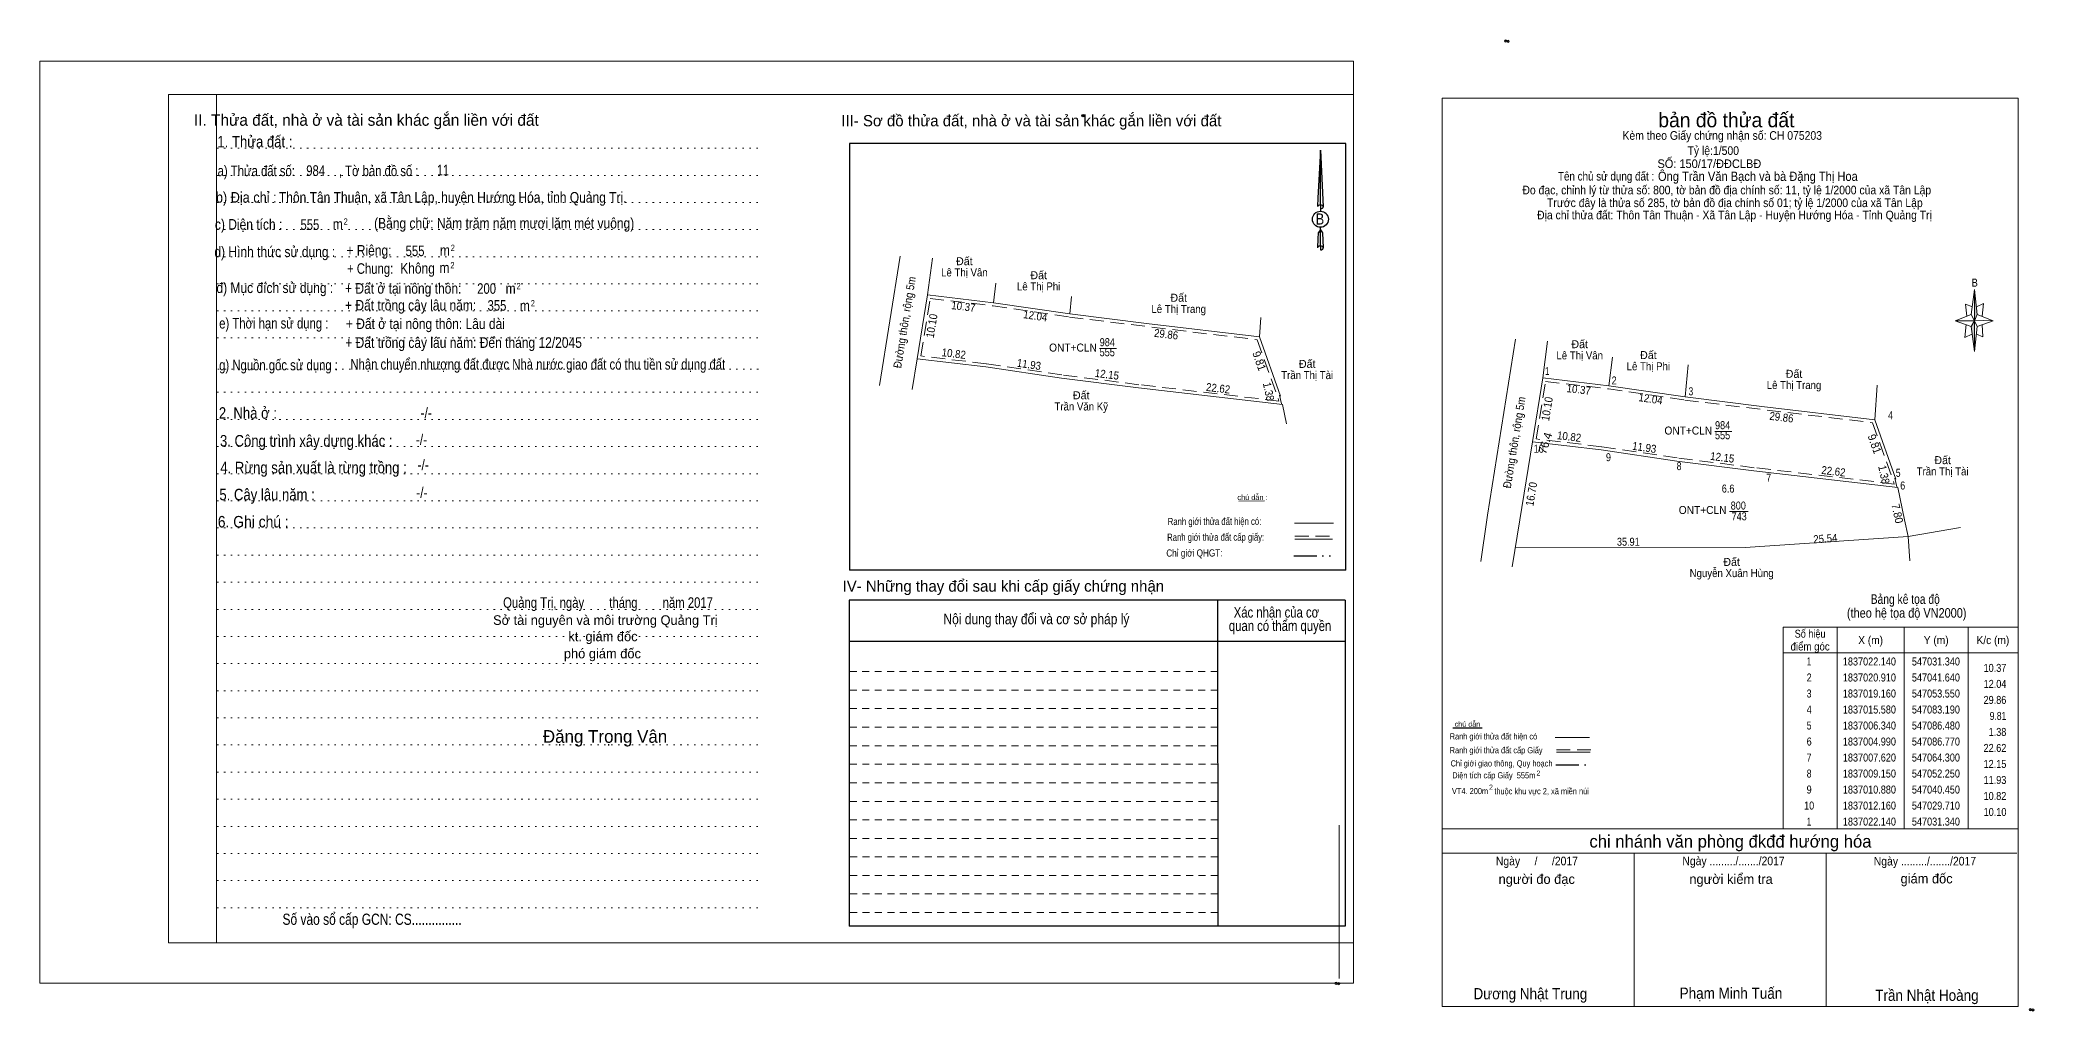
# Model space of a CAD drawing. Header units: metres. Extents: x 546582 to 547277, y 1836032 to 1837076.
# Drawn here: x 546796.6 to 547108.1, y 1836923.2 to 1837074.9 of the extents above; entities that cross this region are included whole.
import ezdxf
from ezdxf.enums import TextEntityAlignment as Align

# ---------------------------------------------------------------- set-up
doc = ezdxf.new("R2010")
doc.units = ezdxf.units.M
doc.header["$LTSCALE"] = 0.72
doc.header["$PDMODE"] = 32
doc.header["$PDSIZE"] = 0.36
for name, pattern in [('DASH_DOUBLE_DOT', [9.2, 5, -1.2, 0.3, -1.2, 0.3, -1.2]), ('DOTTED', [1.5, 0.3, -1.2]), ('MEDIUM_DASHED', [4.5, 3, -1.5]), ('SHORT_DASHED', [2.7, 1.5, -1.2])]:
    doc.linetypes.add(name, pattern=pattern)
for name, color, linetype, lineweight in [('1', 7, 'DOTTED', 13), ('10', 7, 'Continuous', 13), ('15', 7, 'Continuous', 13), ('16', 7, 'Continuous', 25), ('2', 7, 'SHORT_DASHED', 13), ('23', 7, 'Continuous', 13), ('28', 7, 'Continuous', 25), ('5', 7, 'Continuous', 13), ('63', 7, 'Continuous', 25), ('7', 7, 'Continuous', 13)]:
    doc.layers.add(name, color=color, linetype=linetype, lineweight=lineweight)
for name, color, linetype in [('18', 7, 'Continuous'), ('3', 7, 'Continuous'), ('34', 7, 'Continuous'), ('42', 7, 'Continuous'), ('51', 7, 'Continuous'), ('6', 7, 'Continuous')]:
    doc.layers.add(name, color=color, linetype=linetype)

msp = doc.modelspace()

# ---------------------------------------------------------------- hatches: boundary and pattern name
at = {"layer": '5'}
for points in [[(547098.75, 1837035.95), (547099.15, 1837032.05), (547098.75, 1837031.05)], [(547098.75, 1837031.05), (547098.75, 1837026.25), (547098.25, 1837030.15)]]:
    msp.add_hatch(color=256, dxfattribs=at).paths.add_polyline_path(points)

# ---------------------------------------------------------------- linework, layer by layer
at = {"layer": '1', "linetype": 'Continuous'}
for p, q in [((546816.65, 1837066.4), (547001.75, 1837066.4)), ((546816.65, 1837066.4), (546816.65, 1836933.9)), ((547001.75, 1837066.4), (547001.75, 1836932.78)), ((547001.75, 1837066.4), (547001.75, 1836932.78)), ((547001.75, 1837066.4), (547001.75, 1836933.9)), ((546816.65, 1836933.9), (547001.75, 1836933.9))]:
    msp.add_line(p, q, dxfattribs=at)
at = {"layer": '1'}
for p, q in [((546824.15, 1837066.4), (546824.15, 1836933.9)), ((546824.15, 1837066.4), (546824.15, 1836933.9)), ((546824.23, 1837058), (546908.77, 1837058)), ((546824.23, 1837053.76), (546908.77, 1837053.76)), ((546824.23, 1837049.52), (546908.77, 1837049.52)), ((546824.23, 1837045.3), (546908.77, 1837045.3)), ((546824.23, 1837041.06), (546908.77, 1837041.06)), ((546824.23, 1837036.82), (546908.77, 1837036.82)), ((546824.23, 1837032.58), (546908.77, 1837032.58)), ((546824.23, 1837028.36), (546908.77, 1837028.36)), ((546824.33, 1837023.47), (546908.87, 1837023.47)), ((546824.23, 1837019.88), (546908.77, 1837019.88)), ((546824.23, 1837015.64), (546908.77, 1837015.64)), ((546824.23, 1837011.4), (546908.77, 1837011.4)), ((546824.23, 1837007.16), (546908.77, 1837007.16)), ((546824.23, 1837002.94), (546908.77, 1837002.94)), ((546824.23, 1836998.7), (546908.77, 1836998.7)), ((546824.23, 1836994.46), (546908.77, 1836994.46)), ((546824.23, 1836990.22), (546908.77, 1836990.22)), ((546824.23, 1836985.98), (546908.77, 1836985.98)), ((546824.23, 1836981.76), (546908.77, 1836981.76)), ((546824.23, 1836977.52), (546908.77, 1836977.52)), ((546824.23, 1836973.28), (546908.77, 1836973.28)), ((546824.23, 1836969.04), (546908.77, 1836969.04)), ((546824.23, 1836964.82), (546908.77, 1836964.82)), ((546824.23, 1836960.58), (546908.77, 1836960.58)), ((546824.23, 1836956.34), (546908.77, 1836956.34)), ((546824.23, 1836952.1), (546908.77, 1836952.1)), ((546824.23, 1836947.88), (546908.77, 1836947.88)), ((546824.23, 1836943.64), (546908.77, 1836943.64)), ((546824.23, 1836939.4), (546908.77, 1836939.4))]:
    msp.add_line(p, q, dxfattribs=at)
at = {"layer": '1', "linetype": 'Continuous'}
for points in [[(546796.55, 1836927.6), (547001.75, 1836927.6), (547001.75, 1837071.6), (546796.55, 1837071.6)], [(546824.15, 1837066.4), (547001.75, 1837066.4), (547001.75, 1836933.9), (546824.15, 1836933.9)]]:
    msp.add_lwpolyline(points, close=True, dxfattribs=at)
at = {"layer": '1', "linetype": 'MEDIUM_DASHED'}
msp.add_lwpolyline([(547031.75, 1837021.58), (547041.58, 1837020.42), (547053.49, 1837018.67), (547082.83, 1837015.12), (547086.23, 1837005.56), (547064.36, 1837008.11), (547052.32, 1837009.64), (547040.51, 1837011.37), (547030.29, 1837012.6)], close=True, dxfattribs=at)
at = {"layer": '10'}
for p, q in [((547042.19, 1837025.36), (547041.64, 1837020.91)), ((547053.55, 1837019.16), (547054.02, 1837024.17)), ((547083.19, 1837015.58), (547086.48, 1837006.34)), ((547029.71, 1837012.16), (547040.45, 1837010.88)), ((547040.45, 1837010.88), (547052.25, 1837009.15)), ((547086.77, 1837004.99), (547087.84, 1836999.99)), ((547087.84, 1836999.99), (547088.41, 1836997.36)), ((547096.56, 1836998.77), (547088.41, 1836997.36))]:
    msp.add_line(p, q, dxfattribs=at)
for points in [[(547031.34, 1837022.14), (547041.64, 1837020.91), (547053.55, 1837019.16)], [(547053.55, 1837019.16), (547065.52, 1837017.65), (547083.19, 1837015.58), (547083.55, 1837020.99)], [(547052.25, 1837009.15), (547064.3, 1837007.62), (547086.77, 1837004.99)], [(547027.02, 1836995.69), (547062.93, 1836995.65), (547088.41, 1836997.36)], [(547088.67, 1836993.56), (547088.41, 1836997.36), (547096.56, 1836998.77)]]:
    msp.add_lwpolyline(points, dxfattribs=at)
at = {"layer": '15'}
for p, q in [((547029.71, 1837012.17), (547031.34, 1837022.14)), ((547086.62, 1837005.14), (547086.33, 1837006.49))]:
    msp.add_line(p, q, dxfattribs=at)
msp.add_lwpolyline([(547026.52, 1836992.61), (547027.72, 1836999.99), (547029.71, 1837012.17)], dxfattribs=at)
at = {"layer": '16'}
msp.add_line((547021.87, 1836967.43), (547017.25, 1836967.43), dxfattribs=at)
at = {"layer": '2'}
for p, q in [((546980.53, 1836973.36), (546922.95, 1836973.36)), ((546980.53, 1836970.48), (546922.95, 1836970.48)), ((546980.53, 1836967.58), (546922.95, 1836967.58)), ((546980.53, 1836964.68), (546922.95, 1836964.68)), ((546980.55, 1836961.8), (546922.95, 1836961.8)), ((546980.55, 1836958.9), (546922.95, 1836958.9)), ((546980.55, 1836956), (546922.95, 1836956)), ((546980.55, 1836953.12), (546922.95, 1836953.12)), ((546980.55, 1836950.22), (546922.95, 1836950.22)), ((546980.57, 1836947.34), (546922.95, 1836947.34)), ((546980.57, 1836944.44), (546922.95, 1836944.44)), ((546980.57, 1836941.54), (546922.95, 1836941.54)), ((546980.57, 1836938.66), (546922.95, 1836938.66))]:
    msp.add_line(p, q, dxfattribs=at)
at = {"layer": '23'}
for p, q in [((547022.67, 1837000.7), (547027.04, 1837028.17)), ((547032.08, 1837027.88), (547031.34, 1837022.14))]:
    msp.add_line(p, q, dxfattribs=at)
msp.add_lwpolyline([(547021.66, 1836993.47), (547022.57, 1836999.99), (547022.67, 1837000.7)], dxfattribs=at)
at = {"layer": '28'}
for p, q in [((546980.53, 1836987.4), (546980.57, 1836936.52)), ((547000.47, 1836987.4), (547000.43, 1836936.52)), ((547000.47, 1836987.4), (547000.43, 1836936.52)), ((547000.47, 1836980.94), (546922.95, 1836980.94)), ((547000.43, 1836936.52), (546922.95, 1836936.52))]:
    msp.add_line(p, q, dxfattribs=at)
at = {"layer": '28', "linetype": 'SHORT_DASHED', "lineweight": 13}
msp.add_line((546980.53, 1836976.26), (546922.95, 1836976.26), dxfattribs=at)
at = {"layer": '28'}
msp.add_lwpolyline([(547000.47, 1836987.4), (546922.95, 1836987.4), (546922.95, 1836936.52)], dxfattribs=at)
at = {"layer": '5'}
for p, q in [((547098.25, 1837032.05), (547098.75, 1837035.95)), ((547098.25, 1837030.15), (547095.75, 1837031.05)), ((547099.15, 1837032.05), (547101.65, 1837031.05)), ((547099.95, 1837030.45), (547100.05, 1837028.55)), ((547099.15, 1837030.15), (547098.75, 1837026.25)), ((547100.05, 1837028.55), (547099.05, 1837028.95)), ((547033.25, 1836965.95), (547038.63, 1836965.95)), ((547033.45, 1836963.71), (547038.71, 1836963.71)), ((546999.49, 1836928.36), (546999.49, 1836952.26)), ((547015.59, 1836951.69), (547105.59, 1836951.69)), ((547015.59, 1836947.89), (547105.39, 1836947.89)), ((547015.59, 1836947.89), (547105.39, 1836947.89)), ((547015.59, 1836947.89), (547105.39, 1836947.89)), ((547045.59, 1836923.99), (547045.59, 1836947.89)), ((547075.59, 1836923.99), (547075.59, 1836947.89)), ((547105.59, 1836923.99), (547015.59, 1836923.99))]:
    msp.add_line(p, q, dxfattribs=at)
at = {"layer": '5', "linetype": 'MEDIUM_DASHED'}
msp.add_line((547033.45, 1836964.03), (547038.89, 1836964.03), dxfattribs=at)
at = {"layer": '5', "linetype": 'DASH_DOUBLE_DOT', "lineweight": 25}
msp.add_line((547033.35, 1836961.73), (547038.59, 1836961.73), dxfattribs=at)
at = {"layer": '5'}
for points in [[(547015.59, 1837037.72), (547015.59, 1837065.79), (547105.59, 1837065.79), (547105.59, 1836923.99), (547015.59, 1836923.99), (547015.59, 1836984.78)], [(547098.45, 1837033.25), (547097.35, 1837033.65), (547097.55, 1837031.75)], [(547099.05, 1837033.25), (547100.15, 1837033.75), (547099.95, 1837031.75)], [(547098.75, 1837031.05), (547098.25, 1837032.05), (547095.75, 1837031.05)], [(547097.45, 1837030.45), (547097.25, 1837028.45), (547098.35, 1837028.95)], [(547098.75, 1837031.05), (547099.15, 1837030.15), (547101.65, 1837031.05)]]:
    msp.add_lwpolyline(points, dxfattribs=at)
for points in [[(547098.75, 1837035.95), (547099.15, 1837032.05), (547098.75, 1837031.05)], [(547098.75, 1837031.05), (547095.75, 1837031.05), (547098.25, 1837032.05), (547099.15, 1837030.15), (547101.65, 1837031.05), (547098.75, 1837031.15)], [(547098.75, 1837031.05), (547098.75, 1837026.25), (547098.25, 1837030.15)]]:
    msp.add_lwpolyline(points, close=True, dxfattribs=at)
for p in [(547025.51, 1837074.73), (547025.91, 1837074.67), (546999.03, 1836927.58), (546999.43, 1836927.52), (547107.49, 1836923.49), (547107.89, 1836923.43)]:
    msp.add_point(p, dxfattribs=at)
at = {"layer": '63'}
for p, q in [((546923.03, 1837058.74), (546923.03, 1836992.1)), ((547000.55, 1836992.1), (547000.55, 1837058.74)), ((546996.57, 1837057.7), (546997.03, 1837048.86)), ((546996.57, 1837057.7), (546997.03, 1837048.86)), ((546996.57, 1837057.7), (546997.03, 1837048.86)), ((546996.19, 1837050.24), (546996.11, 1837048.88)), ((546996.57, 1837049.16), (546996.57, 1837048.82)), ((546996.57, 1837048.82), (546996.57, 1837048.56)), ((546996.57, 1837048.56), (546996.57, 1837048.22)), ((546996.57, 1837048.56), (546996.57, 1837048.22)), ((546996.57, 1837048.56), (546996.57, 1837048.22)), ((546997.03, 1837048.86), (546997.03, 1837048.88)), ((546996.57, 1837045.24), (546996.57, 1837045.64)), ((546996.57, 1837045.24), (546996.57, 1837045.64)), ((546996.57, 1837045.24), (546996.57, 1837045.64)), ((546996.57, 1837045.24), (546996.91, 1837044.76)), ((546996.57, 1837045.24), (546996.91, 1837044.76)), ((546996.57, 1837045.24), (546996.91, 1837044.76)), ((546996.91, 1837044.76), (546997.03, 1837042.44)), ((546996.91, 1837044.76), (546997.03, 1837042.44)), ((546996.91, 1837044.76), (546997.03, 1837042.44)), ((546996.57, 1837042.74), (546996.57, 1837042.4)), ((546996.57, 1837042.4), (546996.57, 1837042.14)), ((546997.03, 1837042.44), (546997.03, 1837042.46)), ((547000.55, 1836992.1), (546923.03, 1836992.1))]:
    msp.add_line(p, q, dxfattribs=at)
at = {"layer": '63', "lineweight": 13}
for p, q in [((546927.7, 1837020.93), (546930.92, 1837041.13)), ((546935.96, 1837040.84), (546935.22, 1837035.1)), ((546945.9, 1837036.92), (546945.52, 1837033.87)), ((547015.59, 1837037.72), (547015.59, 1836984.78)), ((546933.59, 1837025.13), (546935.22, 1837035.1)), ((546957.43, 1837032.12), (546957.69, 1837034.86)), ((546987.07, 1837028.54), (546990.36, 1837019.3)), ((546932.81, 1837020.34), (546933.59, 1837025.13)), ((546933.59, 1837025.12), (546944.33, 1837023.84)), ((546962.09, 1837026.71), (546964.73, 1837026.71)), ((546944.33, 1837023.84), (546956.13, 1837022.11)), ((546990.5, 1837018.1), (546990.21, 1837019.45)), ((546990.65, 1837017.95), (546991.29, 1837014.97)), ((547058.21, 1837013.75), (547060.85, 1837013.75)), ((546983.83, 1837002.86), (546987.87, 1837002.92)), ((546992.55, 1836999.44), (546998.65, 1836999.44)), ((547060.47, 1837001.29), (547063.41, 1837001.29)), ((546992.59, 1836996.96), (546998.45, 1836996.96)), ((546992.59, 1836996.96), (546998.45, 1836996.96)), ((547077.29, 1836983.19), (547077.29, 1836951.69)), ((547087.79, 1836983.19), (547087.79, 1836951.69)), ((547097.79, 1836983.19), (547097.79, 1836951.69)), ((547068.89, 1836979.19), (547105.59, 1836979.19))]:
    msp.add_line(p, q, dxfattribs=at)
at = {"layer": '63', "linetype": 'MEDIUM_DASHED', "lineweight": 13}
msp.add_line((546992.59, 1836997.4), (546998.59, 1836997.4), dxfattribs=at)
at = {"layer": '63', "linetype": 'DASH_DOUBLE_DOT'}
msp.add_line((546992.41, 1836994.36), (546998.65, 1836994.36), dxfattribs=at)
at = {"layer": '63'}
for points in [[(547000.55, 1836992.1), (547000.55, 1837058.74), (546923.03, 1837058.74)], [(546996.57, 1837049.16), (546996.57, 1837057.7), (546996.19, 1837050.24)], [(546996.57, 1837042.74), (546996.57, 1837045.24), (546996.23, 1837044.76), (546996.19, 1837043.82), (546996.11, 1837042.46)]]:
    msp.add_lwpolyline(points, dxfattribs=at)
at = {"layer": '63', "linetype": 'MEDIUM_DASHED', "lineweight": 13}
msp.add_lwpolyline([(546935.63, 1837034.54), (546945.46, 1837033.38), (546957.37, 1837031.63), (546986.71, 1837028.08), (546990.11, 1837018.52), (546968.24, 1837021.07), (546956.2, 1837022.6), (546944.39, 1837024.33), (546934.17, 1837025.56)], close=True, dxfattribs=at)
at = {"layer": '63', "lineweight": 13}
for points in [[(546935.22, 1837035.1), (546945.52, 1837033.87), (546957.43, 1837032.12)], [(546957.43, 1837032.12), (546969.4, 1837030.61), (546987.07, 1837028.54), (546987.27, 1837031.57)], [(546956.13, 1837022.11), (546968.18, 1837020.58), (546990.65, 1837017.95)]]:
    msp.add_lwpolyline(points, dxfattribs=at)
msp.add_lwpolyline([(547068.89, 1836983.19), (547105.59, 1836983.19), (547105.59, 1836951.69), (547068.89, 1836951.69)], close=True, dxfattribs=at)
at = {"layer": '63'}
for centre, start_param, end_param in [((546996.584, 1837048.8382), 1.57079633, 3.07445202), ((546996.584, 1837048.8382), 0.06714063, 1.57079633), ((546996.584, 1837048.8382), 4.71238898, 6.28318531), ((546996.584, 1837042.4177), 2.49106941, 3.07427841), ((546996.584, 1837042.4177), 1.57079633, 2.49106941), ((546996.584, 1837042.4177), 0.06714063, 1.57079633), ((546996.584, 1837042.4177), 4.71238898, 6.28318531)]:
    msp.add_ellipse(centre, major_axis=(0.4535, 0), ratio=0.655448, start_param=start_param, end_param=end_param, dxfattribs=at)
msp.add_ellipse((546996.5836, 1837046.8997), major_axis=(0, 1.258), ratio=0.983453, dxfattribs=at)
msp.add_point((546959.49, 1837063.06), dxfattribs=at)

# ---------------------------------------------------------------- texts
at = {"layer": '1'}
for s, width, p in [('984', 0.85, (547059.41, 1837014.12)), ('ONT+CLN', 0.95, (547054.05, 1837013.28)), ('555', 0.85, (547059.405, 1837012.55)), ('6.6', 0.85, (547060.265, 1837004.22)), ('800', 0.85, (547061.86, 1837001.57)), ('ONT+CLN', 0.95, (547056.29, 1837000.88)), ('743', 0.85, (547061.995, 1836999.89))]:
    msp.add_text(s, height=1.25, dxfattribs=dict(at, width=width)).set_placement(p, align=Align.CENTER)
at = {"layer": '16', "width": 0.8}
for p in [(547030.63, 1836960.01), (547023.23, 1836957.81)]:
    msp.add_text('2', height=0.8, dxfattribs=at).set_placement(p, align=Align.CENTER)
at = {"layer": '18'}
for s, height, p in [('II. Thửa đất, nhà ở và tài sản khác gắn liền với đất', 1.8, (546847.55, 1837061.5)), ('Sở tài nguyên và môi trường Quảng Trị', 1.5, (546884.88, 1836983.56)), ('kt. giám đốc', 1.5, (546884.51, 1836981.01)), ('phó giám đốc', 1.5, (546884.42, 1836978.34)), ('Đặng Trọng Vân', 1.98, (546884.835, 1836965.15))]:
    msp.add_text(s, height=height, dxfattribs=at).set_placement(p, align=Align.CENTER)
for s, height, width, p in [('1. Thửa đất :', 1.8, 0.85, (546830.135, 1837058.12)), ('a) Thửa đất số:              , Tờ bản đồ số : ', 1.65, 0.8, (546840.25, 1837053.64)), ('984', 1.65, 0.8, (546839.63, 1837053.68)), ('11', 1.65, 0.75, (546859.51, 1837053.76)), ('b) Địa chỉ : ', 1.65, 0.9, (546829.06, 1837049.5)), (' Thôn Tân Thuận, xã Tân Lập, huyện Hướng Hóa, tỉnh Quảng Trị.', 1.65, 0.85, (546860.78, 1837049.5)), ('c) Diện tích :                                                   ', 1.65, 0.85, (546842.445, 1837045.28)), ('555', 1.65, 0.8, (546838.73, 1837045.24)), (' m', 1.65, 0.85, (546842.825, 1837045.32)), ('2', 1, 0.75, (546844.315, 1837046.04)), ('d) Hình thức sử dụng :', 1.65, 0.85, (546833.245, 1837041)), ('+ Riêng: ', 1.65, 0.85, (546848.215, 1837041.22)), ('555', 1.65, 0.8, (546855.15, 1837041.14)), ('2', 1, 0.75, (546861.055, 1837041.94)), ('       + Chung:', 1.65, 0.8, (546846.425, 1837038.38)), ('Không', 1.65, 0.85, (546855.545, 1837038.42)), (' m', 1.65, 0.85, (546859.485, 1837038.5)), (' m', 1.65, 0.85, (546859.565, 1837041.23)), ('2', 1, 0.75, (546860.995, 1837039.22)), ('đ) Mục đích sử dụng :', 1.65, 0.85, (546833.255, 1837035.38)), ('+ Đất ở tại nông thôn:', 1.65, 0.85, (546853.305, 1837035.28)), ('2', 1, 0.75, (546871.335, 1837035.96)), ('+ Đất trồng cây lâu năm:', 1.65, 0.85, (546854.465, 1837032.66)), (' m', 1.65, 0.85, (546869.825, 1837035.26)), (' m', 1.65, 0.85, (546872.045, 1837032.58)), ('2', 1, 0.75, (546873.555, 1837033.28)), ('e) Thời hạn sử dụng :', 1.65, 0.8, (546833.09, 1837029.84)), ('+ Đất ở tại nông thôn: Lâu dài', 1.65, 0.85, (546856.77, 1837029.76)), ('+ Đất trồng cây lâu năm: Đến tháng 12/2045', 1.65, 0.85, (546862.735, 1837026.82)), ('g) Nguồn gốc sử dụng :', 1.65, 0.8, (546833.83, 1837023.31)), ('Nhận chuyển nhượng đất được Nhà nước giao đất có thu tiền sử dụng đất', 1.65, 0.8, (546874.33, 1837023.43)), ('Quảng Trị, ngày        tháng        năm 2017', 1.65, 0.8, (546885.3, 1836986.22)), ('Số vào sổ cấp GCN: CS...............', 1.75, 0.8, (546848.44, 1836936.72))]:
    msp.add_text(s, height=height, dxfattribs=dict(at, width=width)).set_placement(p, align=Align.CENTER)
at = {"layer": '28'}
msp.add_text('IV- Những thay đổi sau khi cấp giấy chứng nhận', height=1.75, dxfattribs=at).set_placement((546947.055, 1836988.74), align=Align.CENTER)
for s, width, p in [('Nội dung thay đổi và cơ sở pháp lý', 0.85, (546952.22, 1836983.66)), (' quan có thẩm quyền', 0.8, (546990.035, 1836982.6)), ('Xác nhận của cơ', 0.8, (546989.705, 1836984.7))]:
    msp.add_text(s, height=1.65, dxfattribs=dict(at, width=width)).set_placement(p, align=Align.CENTER)
at = {"layer": '3', "width": 0.85}
msp.add_text('(Bằng chữ: Năm trăm năm mươi lăm mét vuông)', height=1.65, dxfattribs=at).set_placement((546869.075, 1837045.46), align=Align.CENTER)
at = {"layer": '34', "width": 0.9}
msp.add_text('Ông Trần Văn Bạch và bà Đặng Thị Hoa', height=1.44, dxfattribs=at).set_placement((547049.31, 1837052.89))
at = {"layer": '42'}
for s, height, width, p in [('2. Nhà ở :', 1.8, 0.85, (546829.045, 1837015.75)), ('-/-', 1.65, 0.85, (546856.905, 1837015.85)), ('3. Công trình xây dựng khác :', 1.8, 0.85, (546838.16, 1837011.41)), ('-/-', 1.65, 0.85, (546856.165, 1837011.67)), ('4. Rừng sản xuất là rừng trồng :', 1.8, 0.85, (546839.295, 1837007.23)), ('-/-', 1.65, 0.85, (546856.425, 1837007.73)), ('5. Cây lâu năm :', 1.8, 0.85, (546832.04, 1837003.01)), ('-/-', 1.65, 0.85, (546856.225, 1837003.39)), ('6. Ghi chú :', 1.8, 0.9, (546829.885, 1836998.77))]:
    msp.add_text(s, height=height, dxfattribs=dict(at, width=width)).set_placement(p, align=Align.CENTER)
at = {"layer": '5'}
for s, height, p in [('bản đồ thửa đất', 2.25, (547059.995, 1837061.27)), ('chi nhánh văn phòng đkđđ hướng hóa', 1.944, (547060.635, 1836948.79)), ('người đo đạc', 1.5, (547030.375, 1836943.11)), ('người kiểm tra', 1.5, (547060.725, 1836943.11)), ('giám đốc', 1.5, (547091.275, 1836943.19))]:
    msp.add_text(s, height=height, dxfattribs=at).set_placement(p, align=Align.CENTER)
for s, height, width, p in [('Kèm theo Giấy chứng nhận số: CH 075203', 1.35, 0.9, (547059.35, 1837059.31)), ('SỐ: 150/17/ĐĐCLBĐ ', 1.35, 0.95, (547057.575, 1837054.9)), ('Đo đạc, chỉnh lý từ thửa số: 800, tờ bản đồ địa chính số: 11, tỷ lệ 1/2000 của xã Tân Lập', 1.35, 0.9, (547060.06, 1837050.79)), ('Tên chủ sử dụng đất :', 1.35, 0.85, (547041.205, 1837052.95)), ('Trước đây là thửa số 285, tờ bản đồ địa chính số 01; tỷ lệ 1/2000 của xã Tân Lập', 1.35, 0.9, (547061.325, 1837048.8)), ('Địa chỉ thửa đất: Thôn Tân Thuận - Xã Tân Lập - Huyện Hướng Hóa - Tỉnh Quảng Trị', 1.35, 0.9, (547061.265, 1837046.89)), ('B', 1.25, 0.85, (547098.795, 1837036.38)), ('chú dẫn', 0.7999, 1.05, (547019.56, 1836967.67)), ('Ranh giới thửa đất hiện có ', 0.96, 0.9, (547023.775, 1836965.67)), ('Ranh giới thửa đất cấp Giấy', 0.96, 0.9, (547024.03, 1836963.51)), ('Chỉ giới giao thông, Quy hoạch', 0.96, 0.9, (547024.88, 1836961.45)), ('Diện tích cấp Giấy  555m', 0.96, 0.9, (547023.66, 1836959.59)), (' VT4. 200m', 0.96, 0.9, (547019.795, 1836957.13)), ('thuộc khu vực 2, xã miền núi', 0.96, 0.9, (547031.13, 1836957.11)), ('Ngày     /     /2017', 1.35, 0.9, (547030.4, 1836946.01)), ('Ngày ........./......./2017', 1.35, 0.9, (547061.115, 1836946.03)), ('Ngày ........./......./2017', 1.35, 0.9, (547091.015, 1836945.99)), ('Dương Nhật Trung', 1.75, 0.9, (547029.38, 1836925.09)), ('Phạm Minh Tuấn', 1.75, 0.9, (547060.715, 1836925.17)), ('Trần Nhật Hoàng', 1.75, 0.9, (547091.325, 1836924.85))]:
    msp.add_text(s, height=height, dxfattribs=dict(at, width=width)).set_placement(p, align=Align.CENTER)
at = {"layer": '51'}
msp.add_text('76.4', height=1.3, rotation=71.892, dxfattribs=at).set_placement((547032.3177, 1837011.743), align=Align.CENTER)
at = {"layer": '6'}
for s, width, p in [('Bảng kê tọa độ ', 0.8, (547088.165, 1836986.84)), ('(theo hệ tọa độ VN2000)', 0.85, (547088.165, 1836984.68))]:
    msp.add_text(s, height=1.5, dxfattribs=dict(at, width=width)).set_placement(p, align=Align.CENTER)
at = {"layer": '63'}
for s, height, p in [('III- Sơ đồ thửa đất, nhà ở và tài sản khác gắn liền với đất', 1.75, (546951.43, 1837061.42)), ('Đất', 1.25, (546940.96, 1837039.73)), ('Đất', 1.25, (546952.57, 1837037.54)), ('Đất', 1.25, (546974.44, 1837034.02)), ('Đất', 1.25, (547037.08, 1837026.77)), ('Đất', 1.25, (546994.52, 1837023.69)), ('Đất', 1.25, (547047.81, 1837025.07)), ('Đất', 1.25, (547070.56, 1837022.14)), ('Đất', 1.25, (546959.22, 1837018.79)), ('Đất', 1.25, (547093.78, 1837008.66)), ('Đất', 1.25, (547060.82, 1836992.77))]:
    msp.add_text(s, height=height, dxfattribs=at).set_placement(p, align=Align.CENTER)
for s, height, width, p in [('Tỷ lệ:1/500', 1.35, 0.9, (547057.95, 1837056.95)), ('B', 1.728, 0.85, (546996.515, 1837046.08)), ('Lê Thị Vân', 1.25, 0.9, (546940.965, 1837037.98)), ('Lê Thị Phi', 1.25, 0.9, (546952.565, 1837035.79)), ('Lê Thị Trang', 1.25, 0.9, (546974.445, 1837032.27)), ('ONT+CLN', 1.25, 0.95, (546957.93, 1837026.24)), ('984', 1.25, 0.85, (546963.29, 1837027.08)), ('555', 1.25, 0.85, (546963.285, 1837025.51)), ('Lê Thị Vân', 1.25, 0.9, (547037.085, 1837025.02)), ('Lê Thị Phi', 1.25, 0.9, (547047.805, 1837023.32)), ('Trần Thị Tài', 1.25, 0.9, (546994.515, 1837021.94)), ('Lê Thị Trang', 1.25, 0.9, (547070.565, 1837020.39)), ('Trần Văn Kỹ', 1.25, 0.9, (546959.22, 1837017.04)), ('Trần Thị Tài', 1.25, 0.9, (547093.775, 1837006.91)), ('Nguyễn Xuân Hùng', 1.25, 0.9, (547060.825, 1836991.02)), ('điểm góc', 1.25, 0.9, (547073.08, 1836979.56)), ('Số hiệu', 1.25, 0.85, (547073.08, 1836981.56)), ('X (m)', 1.25, 0.95, (547082.53, 1836980.56)), ('Y (m)', 1.25, 0.95, (547092.775, 1836980.56)), ('K/c (m)', 1.25, 0.95, (547101.635, 1836980.56)), (' 1', 1.25, 0.75, (547072.73, 1836977.22)), ('1837022.140', 1.25, 0.85, (547082.34, 1836977.22)), ('547031.340', 1.25, 0.85, (547092.73, 1836977.22)), (' 2', 1.25, 0.85, (547072.735, 1836974.72)), ('1837020.910', 1.25, 0.85, (547082.34, 1836974.72)), ('547041.640', 1.25, 0.85, (547092.73, 1836974.72)), (' 3', 1.25, 0.8, (547072.735, 1836972.22)), ('1837019.160', 1.25, 0.85, (547082.34, 1836972.22)), ('547053.550', 1.25, 0.85, (547092.73, 1836972.22)), (' 4', 1.25, 0.85, (547072.74, 1836969.72)), (' 5', 1.25, 0.8, (547072.735, 1836967.22)), ('1837015.580', 1.25, 0.85, (547082.34, 1836969.72)), ('1837006.340', 1.25, 0.85, (547082.34, 1836967.22)), ('547083.190', 1.25, 0.85, (547092.73, 1836969.72)), ('547086.480', 1.25, 0.85, (547092.73, 1836967.22)), (' 6', 1.25, 0.85, (547072.735, 1836964.72)), ('1837004.990', 1.25, 0.85, (547082.34, 1836964.72)), ('547086.770', 1.25, 0.85, (547092.73, 1836964.72)), (' 7', 1.25, 0.8, (547072.735, 1836962.22)), ('1837007.620', 1.25, 0.85, (547082.34, 1836962.22)), ('547064.300', 1.25, 0.85, (547092.73, 1836962.22)), (' 8', 1.25, 0.8, (547072.735, 1836959.72)), ('1837009.150', 1.25, 0.85, (547082.34, 1836959.72)), ('547052.250', 1.25, 0.85, (547092.73, 1836959.72)), (' 10', 1.25, 0.85, (547072.73, 1836954.72)), (' 9', 1.25, 0.85, (547072.73, 1836957.22)), ('1837010.880', 1.25, 0.85, (547082.34, 1836957.22)), ('1837012.160', 1.25, 0.85, (547082.34, 1836954.72)), ('547040.450', 1.25, 0.85, (547092.73, 1836957.22)), ('547029.710', 1.25, 0.85, (547092.73, 1836954.72)), (' 1', 1.25, 0.75, (547072.73, 1836952.22)), ('1837022.140', 1.25, 0.85, (547082.34, 1836952.22)), ('547031.340', 1.25, 0.85, (547092.73, 1836952.22))]:
    msp.add_text(s, height=height, dxfattribs=dict(at, width=width)).set_placement(p, align=Align.CENTER)
for s, height, rotation, width, p in [('Đường thôn, rộng 5m', 1.25, 80.737, 0.9, (546932.2372, 1837030.7044)), ('10.37', 1.25, 353.19, 0.9, (546940.7409, 1837032.659)), ('10.10', 1.25, 80.724, 0.9, (546936.4794, 1837030.1543)), ('12.04', 1.25, 351.641, 0.9, (546951.9591, 1837031.2024)), ('29.86', 1.25, 353.113, 0.9, (546972.4101, 1837028.3341)), ('10.82', 1.25, 353.204, 0.9, (546939.241, 1837025.307)), ('11.93', 1.25, 351.659, 0.9, (546950.9643, 1837023.6181)), ('9.81', 1.25, 289.599, 0.95, (546986.4418, 1837024.5646)), ('12.15', 1.25, 352.764, 0.9, (546963.1613, 1837022.0649)), ('22.62', 1.25, 353.324, 0.9, (546980.5324, 1837019.8909)), ('1.38', 1.25, 282.124, 0.9, (546987.8877, 1837019.8613)), ('10.37', 1.25, 353.19, 0.9, (547036.8609, 1837019.699)), ('Đường thôn, rộng 5m', 1.25, 80.737, 0.9, (547027.4772, 1837011.9544)), ('10.10', 1.25, 80.724, 0.9, (547032.5994, 1837017.1943)), ('12.04', 1.25, 351.641, 0.9, (547048.0791, 1837018.2424)), ('29.86', 1.25, 353.113, 0.9, (547068.5301, 1837015.3741)), ('10.82', 1.25, 353.204, 0.9, (547035.361, 1837012.347)), ('11.93', 1.25, 351.659, 0.9, (547047.0843, 1837010.6581)), ('9.81', 1.25, 289.599, 0.95, (547082.5618, 1837011.6046)), ('12.15', 1.25, 352.764, 0.9, (547059.2813, 1837009.1049)), ('16.70', 1.25, 80.724, 0.9, (547030.1494, 1837003.8943)), ('22.62', 1.25, 353.324, 0.9, (547076.6524, 1837006.9309)), ('1.38', 1.25, 282.124, 0.9, (547084.0077, 1837006.9013)), ('7.80', 1.25, 282.13, 0.95, (547086.1032, 1837000.8263)), ('Ranh giới thửa đất hiện có:', 1.128, 0.135, 0.8, (546980.0437, 1836999.1575)), ('Ranh giới thửa đất cấp giấy:', 1.123, 0.135, 0.8, (546980.2237, 1836996.6982)), ('35.91', 1.25, 359.936, 0.85, (547044.6793, 1836995.9181)), ('25.54', 1.25, 3.839, 0.9, (547075.4982, 1836996.414)), ('Chỉ giới QHGT:', 1.123, 0.135, 0.85, (546976.8987, 1836994.2304))]:
    msp.add_text(s, height=height, rotation=rotation, dxfattribs=dict(at, width=width)).set_placement(p, align=Align.CENTER)
for s, width, p in [(' 1', 0.75, (547032.36, 1837022.58)), (' 2', 0.85, (547042.86, 1837021.1)), (' 3', 0.8, (547054.82, 1837019.41)), (' 4', 0.85, (547086.04, 1837015.68)), (' 10', 0.85, (547031.47, 1837010.44)), (' 9', 0.85, (547041.97, 1837009.12)), (' 8', 0.8, (547052.98, 1837007.73)), (' 7', 0.8, (547066.99, 1837005.91)), (' 5', 0.8, (547087.21, 1837006.68)), (' 6', 0.85, (547087.94, 1837004.7)), ('10.37', 0.85, (547103.73, 1836976.22)), ('12.04', 0.85, (547103.74, 1836973.72)), ('29.86', 0.85, (547103.73, 1836971.22)), ('9.81', 0.8, (547103.73, 1836968.72)), ('22.62', 0.85, (547103.73, 1836963.72)), ('1.38', 0.85, (547103.73, 1836966.22)), ('12.15', 0.85, (547103.73, 1836961.22)), ('11.93', 0.85, (547103.73, 1836958.72)), ('10.82', 0.85, (547103.73, 1836956.22)), ('10.10', 0.85, (547103.74, 1836953.72))]:
    msp.add_text(s, height=1.25, dxfattribs=dict(at, width=width)).set_placement(p, align=Align.RIGHT)
msp.add_text('chú dẫn :', height=0.8306, rotation=359.974, dxfattribs=at).set_placement((546985.9698, 1837003.0588), align=Align.CENTER)
at = {"layer": '7', "width": 0.8}
for s, p in [('200', (546866.33, 1837035.26)), ('355', (546867.95, 1837032.62))]:
    msp.add_text(s, height=1.65, dxfattribs=at).set_placement(p, align=Align.CENTER)

doc.saveas('drawing.dxf')
